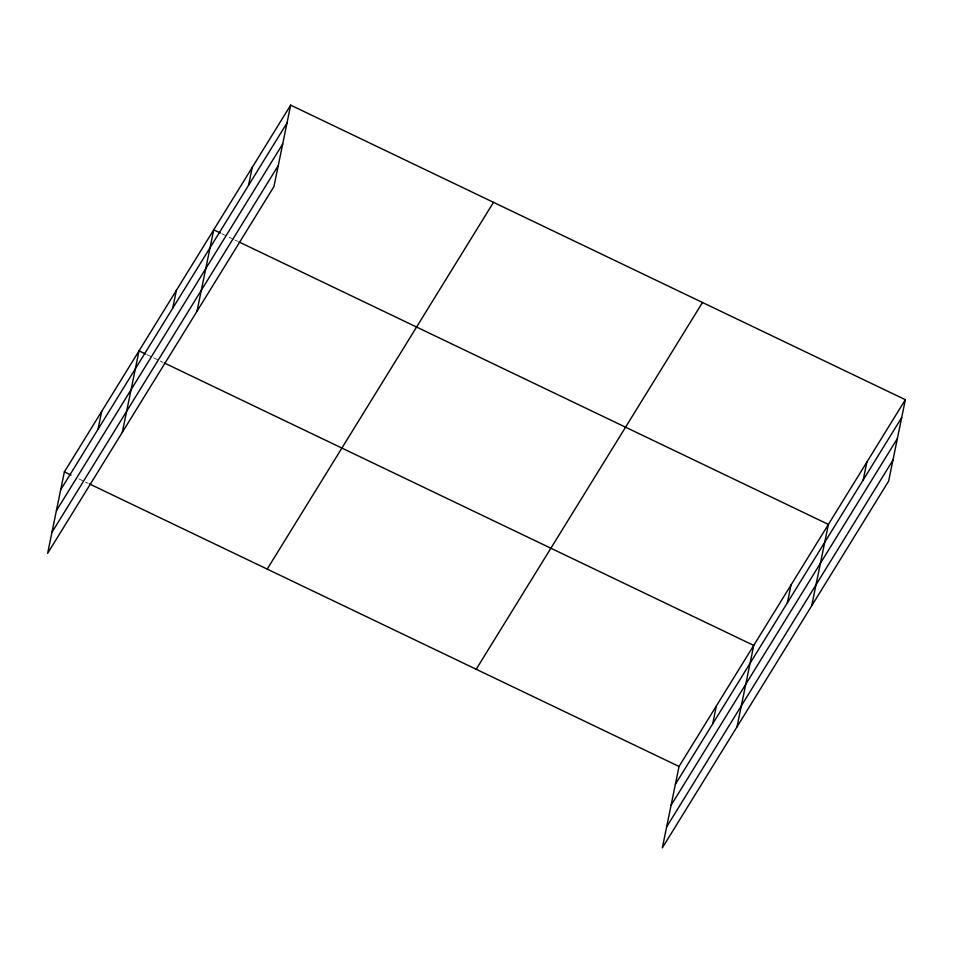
<?xml version="1.0" encoding="UTF-8"?>
<svg xmlns="http://www.w3.org/2000/svg" width="953" height="953" viewBox="0 0 953 953"><rect width="100%" height="100%" fill="white"/><g stroke="black" fill="none" stroke-linecap="round" stroke-linejoin="round"><path stroke-width="0.71" stroke-dasharray="4.76 3.57" d="M221.68 233.64L233.616 239.358M234.938 240.001L237.583 241.264M147 354.671L152.301 357.22M153.624 357.851L158.925 360.389M160.259 361.032L162.903 362.295M78.944 478.882L84.245 481.432M85.567 482.063L88.224 483.338"/><path stroke-width="1.43" d="M290.665 105.128L64.363 471.902L47.65 553.3L273.964 186.538L290.665 105.128L905.35 399.7L888.637 481.098L662.335 847.872L679.036 766.462L905.35 399.7M98.028 429.267L101.697 411.374M122.329 432.269L139.043 350.859L145.666 354.039M172.707 308.236L176.388 290.343M197.009 311.238L213.722 229.828L220.357 233.008M248.53 185.358L252.2 167.478M712.713 723.827L716.382 705.947M737.014 726.841L753.728 645.431L164.238 362.938M787.392 602.796L791.061 584.916M811.694 605.81L828.407 524.4L238.917 241.907M863.204 479.931L866.873 462.05M60.694 489.782L286.996 123.008M56.382 510.748L282.696 143.974M51.95 532.346L278.264 165.572M267.209 569.108L493.511 202.334M476.202 669.256L702.504 302.494M675.367 784.343L901.681 417.581M671.067 805.309L897.381 438.547M666.635 826.906L892.937 460.144M64.363 471.902L70.987 475.07M89.546 483.969L679.036 766.462"/></g></svg>
